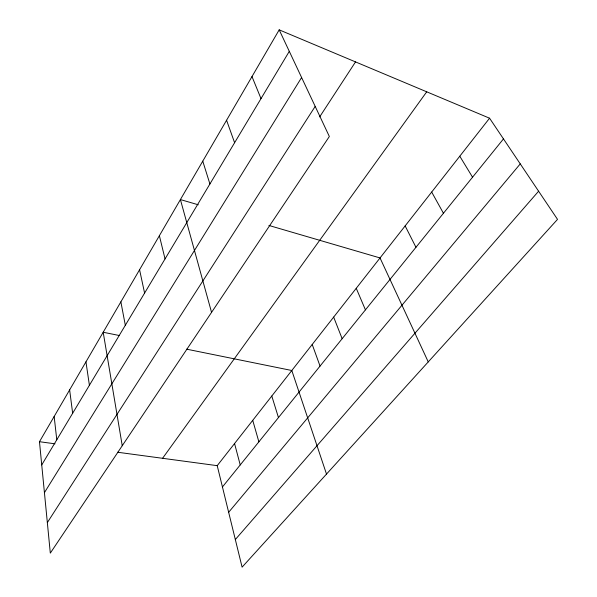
<?xml version="1.0" encoding="UTF-8"?>
<svg xmlns="http://www.w3.org/2000/svg" width="597" height="597" viewBox="0 0 597 597"><rect width="100%" height="100%" fill="white"/><g stroke="black" fill="none" stroke-linecap="round" stroke-linejoin="round"><path stroke-width="0.9" d="M279.187 29.85L329.35 136.504L50.312 553.12L39.477 441.713L279.187 29.85L489.57 118.206L557.523 219.375L242.098 567.15L217.218 465.66L489.57 118.206M41.73 464.921L289.299 51.349M44.432 492.644L301.604 77.513M47.342 522.599L315.186 106.4M319.641 116.922L355.521 61.909M162.578 458.302L426.721 91.811M222.442 486.958L503.472 138.907M228.651 512.293L520.256 163.891M235.33 539.531L538.606 191.204M39.477 441.713L55.006 443.81M117.631 452.242L217.218 465.66M119.407 335.536L103.191 332.245L122.243 445.72M186.63 349.17L291.806 370.498L326.507 474.093M198.279 204.793L180.406 199.57L211.554 312.373M268.904 225.45L380.035 257.941L428.25 361.909M459.78 156.205L472.555 177.205M431.683 192.047L443.437 213.263M405.147 225.905L415.96 247.292M356.245 288.299L365.431 309.865M251.994 76.573L261.001 98.617M333.663 317.097L342.148 338.708M312.216 344.469L320.044 366.08M226.576 120.243L234.599 142.72M202.764 161.16L209.913 183.966M271.792 396.035L278.456 417.587M252.732 420.348L258.874 441.832M234.561 443.534L240.225 464.929M159.384 235.696L165.041 258.926M139.571 269.732L144.593 293.082M120.87 301.866L125.325 325.283M85.953 361.857L89.408 385.281M69.64 389.893L72.655 413.273M54.163 416.475L56.782 439.78"/></g></svg>
